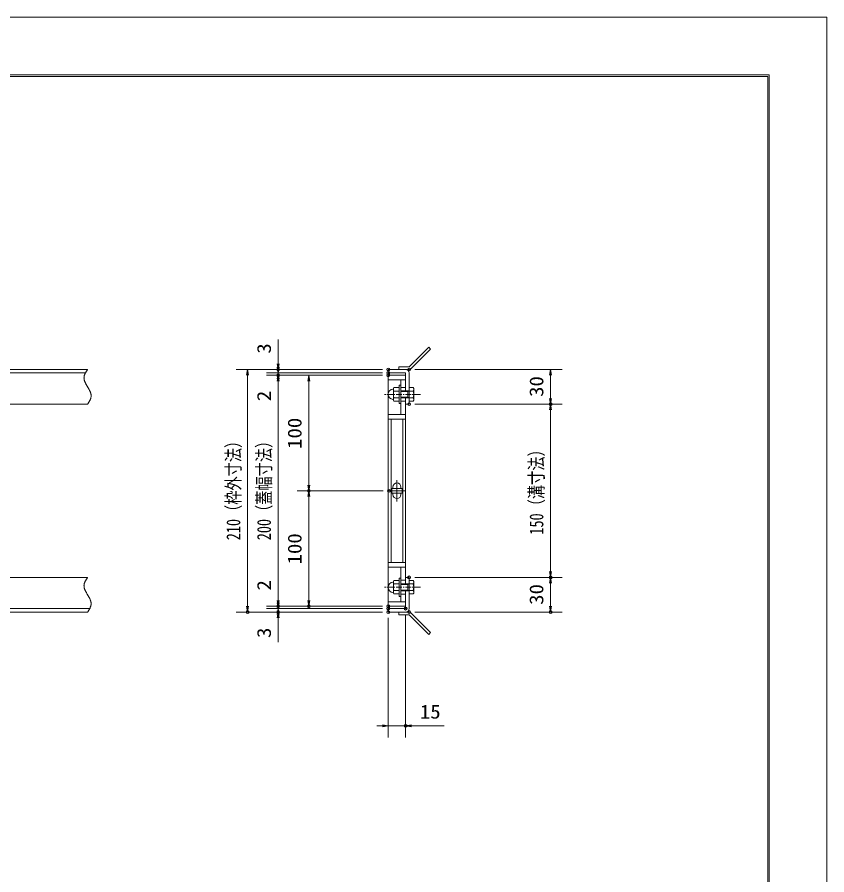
# Model space of a CAD drawing. Units: millimetres, scale not verified. Extents: x -1050 to 1050, y -742 to 742.
# Drawn here: x 349 to 1050, y 0 to 742 of the extents above; entities that cross this region are included whole.
import ezdxf
from ezdxf.enums import TextEntityAlignment as Align

# ---------------------------------------------------------------- set-up
doc = ezdxf.new("R2010")
doc.units = ezdxf.units.MM
doc.header["$LTSCALE"] = 5
doc.header["$PDMODE"] = 32
doc.header["$PDSIZE"] = 2.5
doc.linetypes.add('CHAIN1', pattern=[8, 5, -1, 1, -1])
doc.linetypes.add('DOUBLE_CHAIN1', pattern=[8.8, 5, -1, 0.6, -0.6, 0.6, -1])
for name, color, linetype, lineweight in [('0-0_7-図\u3000枠', 4, 'Continuous', 9), ('0-1_寸法注釈', 2, 'Continuous', 9), ('0-2_0', 2, 'Continuous', 9), ('0-3_DEFPOINTS', 134, 'Continuous', 9), ('0-4_枠', 7, 'Continuous', 9), ('0-5_蓋', 5, 'Continuous', 9), ('0-6_中心線', 6, 'CHAIN1', 9), ('0-7_想像線', 134, 'DOUBLE_CHAIN1', 9), ('0-9_締付部品', 7, 'Continuous', 9), ('0-A_アンカー', 7, 'Continuous', 9)]:
    doc.layers.add(name, color=color, linetype=linetype, lineweight=lineweight)
doc.styles.add('ＭＳ ゴシック', font='')
doc.styles.get('ＭＳ ゴシック').set_extended_font_data('MS Gothic')

# ---------------------------------------------------------------- blocks, each defined once
blk = doc.blocks.new('_OPEN')
at = {"layer": '0-2_0'}
blk.add_line((0, 0), (-5, 0), dxfattribs=at)
blk.add_lwpolyline([(-5, 0.833), (0, 0), (-5, -0.833)], dxfattribs=at)
blk = doc.blocks.new('A$C6EB770D1')
at = {"layer": '0-A_アンカー'}
for p, q in [((130.257, 96.52), (45.237, 11.5)), ((138.388, 88.388), (53.368, 3.368)), ((138.388, 88.388), (130.257, 96.52)), ((0, 11.5), (45.237, 11.5)), ((0, 11.5), (0, 0)), ((0, 0), (45.237, 0))]:
    blk.add_line(p, q, dxfattribs=at)
blk.add_arc((45.237, 11.5), 11.5, 270, 315, dxfattribs=at)
blk = doc.blocks.new('A$C7F9B46CE')
at = {"layer": '0-9_締付部品'}
for p, q in [((67.57, 80), (67.57, 0)), ((75.57, 80), (67.57, 80)), ((75.57, 80), (75.57, 0)), ((44.8, 68.87), (42.57, 65)), ((42.57, 14.95), (42.57, 65)), ((67.57, 68.91), (44.8, 68.91)), ((67.57, 54.43), (44.8, 54.43)), ((67.57, 11.09), (67.57, 68.87)), ((75.57, 55), (110.57, 55)), ((105.89, 52.29), (75.57, 52.29)), ((105.89, 55), (105.89, 25)), ((110.57, 55), (105.89, 52.29)), ((110.57, 11.09), (110.57, 68.87)), ((110.57, 68.87), (128.34, 68.87)), ((110.57, 54.43), (128.34, 54.43)), ((128.34, 68.87), (130.57, 65)), ((130.57, 14.95), (130.57, 65)), ((44.8, 11.09), (42.57, 14.95)), ((67.57, 11.09), (44.8, 11.09)), ((67.57, 25.52), (44.82, 25.52)), ((75.57, 0), (67.57, 0)), ((105.89, 27.7), (75.57, 27.7)), ((75.57, 25), (110.57, 25)), ((110.57, 25), (105.89, 27.7)), ((110.57, 25.52), (128.32, 25.52)), ((110.57, 11.09), (128.34, 11.09)), ((128.34, 11.09), (130.57, 14.95))]:
    blk.add_line(p, q, dxfattribs=at)
at = {"layer": '0-9_締付部品', "color": 6, "linetype": 'CHAIN1'}
blk.add_line((159.63, 40), (0, 40), dxfattribs=at)
at = {"layer": '0-9_締付部品'}
for centre, radius, start, end in [((42.57, 40.32), 22.5, 93.58332, 266.41668), ((41.07, 64.27), 1.5, 273.58332, 0), ((55.31, 61.71), 12.74, 180.25748, 214.55301), ((90.34, 40), 47.77, 162.41141, 197.6472), ((117.83, 61.71), 12.74, 325.44699, 359.74252), ((82.81, 40), 47.77, 342.3528, 17.58859), ((41.07, 16.36), 1.5, 0, 86.41668), ((55.31, 18.29), 12.74, 145.44699, 179.74252), ((117.83, 18.29), 12.74, 0.25748, 34.55301)]:
    blk.add_arc(centre, radius, start, end, dxfattribs=at)

msp = doc.modelspace()

# ---------------------------------------------------------------- linework, layer by layer
at = {"layer": '0-0_7-図\u3000枠'}
for p in [(-973.75, 691.25), (998.75, -691.25)]:
    msp.add_line(p, (998.75, 691.25), dxfattribs=at)
msp.add_lwpolyline([(-975, 692.5), (1000, 692.5), (1000, -692.5)], dxfattribs=at)
at = {"layer": '0-1_寸法注釈'}
for p, q in [((574.681, 442.475), (574.681, 463.588)), ((574.681, 439.475), (574.681, 444.475)), ((665.063, 437.475), (538.149, 437.475)), ((548.149, 432.475), (548.149, 232.475)), ((665.063, 437.475), (564.681, 437.475)), ((665.063, 434.475), (564.681, 434.475)), ((665.063, 434.475), (564.681, 434.475)), ((665.063, 432.475), (564.681, 432.475)), ((665.063, 432.475), (564.681, 432.475)), ((574.681, 434.475), (574.681, 437.475)), ((574.681, 434.475), (574.681, 432.475)), ((665.063, 432.475), (591.213, 432.475)), ((693.11, 437.475), (820.677, 437.475)), ((810.677, 432.475), (810.677, 412.475)), ((574.681, 429.475), (574.681, 424.475)), ((574.681, 427.475), (574.681, 237.475)), ((574.681, 427.475), (574.681, 406.362)), ((601.213, 427.475), (601.213, 337.475)), ((693.11, 407.475), (820.677, 407.475)), ((693.11, 407.475), (820.677, 407.475)), ((810.677, 402.475), (810.677, 262.475)), ((665.753, 332.475), (591.213, 332.475)), ((665.753, 332.475), (591.213, 332.475)), ((601.213, 327.475), (601.213, 237.475)), ((574.681, 237.475), (574.681, 258.588)), ((693.063, 257.475), (820.677, 257.475)), ((693.063, 257.475), (820.677, 257.475)), ((810.677, 252.475), (810.677, 232.475)), ((574.681, 235.475), (574.681, 240.475)), ((665.063, 232.475), (564.681, 232.475)), ((665.063, 232.475), (564.681, 232.475)), ((665.063, 230.475), (564.681, 230.475)), ((665.063, 230.475), (564.681, 230.475)), ((574.681, 230.475), (574.681, 232.475)), ((574.681, 230.475), (574.681, 227.475)), ((665.063, 232.475), (591.213, 232.475)), ((665.063, 227.475), (538.149, 227.475)), ((665.063, 227.475), (564.681, 227.475)), ((574.681, 225.475), (574.681, 220.475)), ((685.063, 225.475), (685.063, 118.953)), ((693.11, 227.475), (820.677, 227.475)), ((574.681, 222.475), (574.681, 201.362)), ((670.063, 222.475), (670.063, 118.953)), ((665.063, 128.953), (660.063, 128.953)), ((670.063, 128.953), (685.063, 128.953)), ((690.063, 128.953), (718.599, 128.953))]:
    msp.add_line(p, q, dxfattribs=at)
at = {"layer": '0-3_DEFPOINTS'}
msp.add_lwpolyline([(-1050, -742.5), (-1050, 742.5), (1050, 742.5), (1050, -742.5)], close=True, dxfattribs=at)
for p in [(574.681, 437.475), (670.063, 437.475), (688.11, 437.475), (574.681, 432.475), (670.063, 434.475), (670.063, 432.475), (670.063, 432.475), (688.11, 407.475), (810.677, 407.475), (601.213, 332.475), (670.753, 332.475), (688.063, 257.475), (810.677, 257.475), (574.681, 232.475), (601.213, 232.475), (670.063, 232.475), (670.063, 232.475), (670.063, 230.475), (670.063, 230.475), (685.063, 230.475), (548.149, 227.475), (574.681, 227.475), (670.063, 227.475), (670.063, 227.475), (688.11, 227.475), (810.677, 227.475), (685.063, 128.953)]:
    msp.add_point(p, dxfattribs=at)
at = {"layer": '0-4_枠'}
for p, q in [((-795.45, 437.475), (409.55, 437.475)), ((-792.45, 434.475), (407.714, 434.475)), ((670.063, 437.475), (685.063, 437.475)), ((685.063, 418.975), (685.063, 434.475)), ((685.063, 407.475), (685.063, 412.975)), ((204.55, 407.475), (409.55, 407.475)), ((204.55, 257.475), (409.55, 257.475)), ((685.063, 257.475), (688.063, 257.475)), ((685.063, 257.475), (685.063, 251.975)), ((688.063, 257.475), (688.063, 230.475)), ((685.063, 245.975), (685.063, 230.475)), ((-792.45, 230.475), (411.386, 230.475)), ((685.063, 230.475), (670.063, 230.475)), ((670.063, 230.475), (670.063, 227.475)), ((-795.45, 227.475), (409.55, 227.475)), ((670.063, 227.475), (685.063, 227.475))]:
    msp.add_line(p, q, dxfattribs=at)
for points in [[(685.063, 434.475), (670.063, 434.475), (670.063, 437.475)], [(685.063, 407.475), (688.063, 407.475), (688.063, 434.475)]]:
    msp.add_lwpolyline(points, dxfattribs=at)
for centre, start, end in [((685.063, 434.475), 0, 90), ((685.063, 230.475), 270, 0)]:
    msp.add_arc(centre, 3, start, end, dxfattribs=at)
at = {"layer": '0-5_蓋'}
for p, q in [((670.063, 432.475), (670.063, 232.475)), ((670.063, 432.475), (685.063, 432.475)), ((685.063, 432.475), (685.063, 421.975)), ((685.063, 428.475), (670.063, 428.475)), ((681.063, 428.475), (681.063, 421.975)), ((681.063, 421.975), (685.063, 421.975)), ((681.063, 409.975), (681.063, 398.475)), ((685.063, 409.975), (681.063, 409.975)), ((685.063, 409.975), (685.063, 254.975)), ((685.063, 398.475), (670.063, 398.475)), ((685.063, 394.475), (670.063, 394.475)), ((672.563, 270.475), (672.563, 394.475)), ((682.563, 270.475), (682.563, 394.475)), ((682.063, 334.475), (673.063, 334.475)), ((673.063, 334.475), (673.063, 330.475)), ((674.063, 335.725), (674.063, 334.475)), ((681.063, 335.725), (681.063, 334.475)), ((682.063, 334.475), (682.063, 330.475)), ((682.063, 330.475), (673.063, 330.475)), ((674.063, 330.475), (674.063, 329.225)), ((681.063, 330.475), (681.063, 329.225)), ((685.063, 270.475), (670.063, 270.475)), ((685.063, 266.475), (670.063, 266.475)), ((681.063, 254.975), (681.063, 266.475)), ((685.063, 254.975), (681.063, 254.975)), ((681.063, 242.975), (685.063, 242.975)), ((681.063, 236.475), (681.063, 242.975)), ((685.063, 232.475), (685.063, 242.975)), ((685.063, 236.475), (670.063, 236.475)), ((670.063, 232.475), (685.063, 232.475))]:
    msp.add_line(p, q, dxfattribs=at)
for centre, start, end in [((677.563, 335.725), 0, 180), ((677.563, 329.225), 180, 0)]:
    msp.add_arc(centre, 3.5, start, end, dxfattribs=at)
at = {"layer": '0-5_蓋', "color": 7}
for p in [(670.063, 432.475), (670.063, 232.475)]:
    msp.add_point(p, dxfattribs=at)
at = {"layer": '0-6_中心線'}
for p, q in [((677.563, 341.775), (677.563, 323.175)), ((684.372, 332.475), (670.753, 332.475))]:
    msp.add_line(p, q, dxfattribs=at)
at = {"layer": '0-7_想像線'}
for points in [[(409.55, 437.475), (409.359, 437.182), (409.169, 436.888), (408.98, 436.595), (408.792, 436.301), (408.608, 436.007), (408.427, 435.714), (408.249, 435.42), (408.076, 435.126), (407.909, 434.831), (407.747, 434.537), (407.592, 434.242), (407.443, 433.947), (407.303, 433.652), (407.171, 433.357), (407.048, 433.061), (406.935, 432.765), (406.832, 432.468), (406.741, 432.172), (406.661, 431.874), (406.593, 431.577), (406.538, 431.279), (406.497, 430.98), (406.47, 430.681), (406.458, 430.381), (406.46, 430.081), (406.476, 429.781), (406.505, 429.48), (406.547, 429.178), (406.601, 428.876), (406.666, 428.574), (406.743, 428.272), (406.829, 427.969), (406.926, 427.665), (407.032, 427.362), (407.147, 427.058), (407.27, 426.753), (407.401, 426.449), (407.538, 426.144), (407.683, 425.839)], [(407.683, 425.839), (407.833, 425.534), (407.989, 425.229), (408.15, 424.923), (408.316, 424.617), (408.485, 424.312), (408.657, 424.006), (408.833, 423.7), (409.01, 423.394), (409.189, 423.087), (409.369, 422.781), (409.55, 422.475)], [(411.417, 419.111), (411.267, 419.416), (411.111, 419.721), (410.95, 420.027), (410.784, 420.333), (410.615, 420.638), (410.443, 420.944), (410.267, 421.25), (410.09, 421.556), (409.911, 421.863), (409.731, 422.169), (409.55, 422.475)], [(409.55, 407.475), (409.741, 407.768), (409.931, 408.062), (410.12, 408.355), (410.308, 408.649), (410.492, 408.943), (410.673, 409.236), (410.851, 409.53), (411.024, 409.824), (411.191, 410.119), (411.353, 410.413), (411.508, 410.708), (411.657, 411.003), (411.797, 411.298), (411.929, 411.593), (412.052, 411.889), (412.165, 412.185), (412.268, 412.481), (412.359, 412.778), (412.439, 413.076), (412.507, 413.373), (412.562, 413.671), (412.603, 413.97), (412.63, 414.269), (412.642, 414.569), (412.64, 414.869), (412.624, 415.169), (412.595, 415.47), (412.553, 415.772), (412.499, 416.074), (412.434, 416.376), (412.357, 416.678), (412.271, 416.981), (412.174, 417.285), (412.068, 417.588), (411.953, 417.892), (411.83, 418.197), (411.699, 418.501), (411.562, 418.806), (411.417, 419.111)], [(409.55, 257.475), (409.359, 257.182), (409.169, 256.888), (408.98, 256.595), (408.792, 256.301), (408.608, 256.007), (408.427, 255.714), (408.249, 255.42), (408.076, 255.126), (407.909, 254.831), (407.747, 254.537), (407.592, 254.242), (407.443, 253.947), (407.303, 253.652), (407.171, 253.357), (407.048, 253.061), (406.935, 252.765), (406.832, 252.468), (406.741, 252.172), (406.661, 251.874), (406.593, 251.577), (406.538, 251.279), (406.497, 250.98), (406.47, 250.681), (406.458, 250.381), (406.46, 250.081), (406.476, 249.781), (406.505, 249.48), (406.547, 249.178), (406.601, 248.876), (406.666, 248.574), (406.743, 248.272), (406.829, 247.969), (406.926, 247.665), (407.032, 247.362), (407.147, 247.058), (407.27, 246.753), (407.401, 246.449), (407.538, 246.144), (407.683, 245.839)], [(407.683, 245.839), (407.833, 245.534), (407.989, 245.229), (408.15, 244.923), (408.316, 244.617), (408.485, 244.312), (408.657, 244.006), (408.833, 243.7), (409.01, 243.394), (409.189, 243.087), (409.369, 242.781), (409.55, 242.475)], [(411.417, 239.111), (411.267, 239.416), (411.111, 239.721), (410.95, 240.027), (410.784, 240.333), (410.615, 240.638), (410.443, 240.944), (410.267, 241.25), (410.09, 241.556), (409.911, 241.863), (409.731, 242.169), (409.55, 242.475)], [(409.55, 227.475), (409.741, 227.768), (409.931, 228.062), (410.12, 228.355), (410.308, 228.649), (410.492, 228.943), (410.673, 229.236), (410.851, 229.53), (411.024, 229.824), (411.191, 230.119), (411.353, 230.413), (411.508, 230.708), (411.657, 231.003), (411.797, 231.298), (411.929, 231.593), (412.052, 231.889), (412.165, 232.185), (412.268, 232.481), (412.359, 232.778), (412.439, 233.076), (412.507, 233.373), (412.562, 233.671), (412.603, 233.97), (412.63, 234.269), (412.642, 234.569), (412.64, 234.869), (412.624, 235.169), (412.595, 235.47), (412.553, 235.772), (412.499, 236.074), (412.434, 236.376), (412.357, 236.678), (412.271, 236.981), (412.174, 237.285), (412.068, 237.588), (411.953, 237.892), (411.83, 238.197), (411.699, 238.501), (411.562, 238.806), (411.417, 239.111)]]:
    msp.add_lwpolyline(points, dxfattribs=at)

# ---------------------------------------------------------------- block references
at = {"layer": '0-1_寸法注釈'}
for p, rotation in [((574.681, 437.475), 270), ((574.681, 434.475), 270), ((548.149, 437.475), 90), ((574.681, 434.475), 90), ((574.681, 432.475), 90), ((574.681, 432.475), 90), ((601.213, 432.475), 90), ((810.677, 437.475), 90), ((810.677, 407.475), 270), ((810.677, 407.475), 90), ((601.213, 332.475), 270), ((601.213, 332.475), 90), ((810.677, 257.475), 270), ((810.677, 257.475), 90), ((548.149, 227.475), 270), ((574.681, 232.475), 270), ((574.681, 232.475), 270), ((574.681, 230.475), 270), ((574.681, 230.475), 90), ((601.213, 232.475), 270), ((810.677, 227.475), 270), ((574.681, 227.475), 90), ((685.063, 128.953), 180)]:
    msp.add_blockref('_OPEN', p, dxfattribs=dict(at, rotation=rotation))
msp.add_blockref('_OPEN', (670.063, 128.953), dxfattribs=at)
at = {"layer": '0-7_想像線', "xscale": 0.2, "yscale": 0.2}
msp.add_blockref('A$C7F9B46CE', (665.948, 407.975), dxfattribs=at)
at = {"layer": '0-7_想像線', "xscale": -0.2, "yscale": 0.2, "rotation": 180}
msp.add_blockref('A$C7F9B46CE', (665.948, 256.975), dxfattribs=at)
at = {"layer": '0-A_アンカー', "xscale": 0.2, "yscale": 0.2}
msp.add_blockref('A$C6EB770D1', (679.063, 437.475), dxfattribs=at)
at = {"layer": '0-A_アンカー', "xscale": -0.2, "yscale": 0.2, "rotation": 180}
msp.add_blockref('A$C6EB770D1', (679.063, 227.475), dxfattribs=at)

# ---------------------------------------------------------------- texts
at = {"layer": '0-1_寸法注釈', "color": 7, "style": 'ＭＳ ゴシック'}
for s, height, width, p in [('3', 12.02, 1.1, (571.994, 451.165)), ('30', 12.02, 1.1, (807.99, 413.742)), ('2', 12.02, 1.1, (571.994, 410.052)), ('100', 12.02, 1.1, (598.526, 368.72)), ('210（枠外寸法）', 12.02, 0.75, (545.462, 289.682)), ('200（蓋幅寸法）', 12.02, 0.75, (571.994, 289.682)), ('150（溝寸法）', 12.03, 0.75, (807.99, 294.529)), ('100', 12.02, 1.1, (598.526, 268.72)), ('2', 12.02, 1.1, (571.994, 246.165)), ('30', 12.02, 1.1, (807.99, 233.742)), ('3', 12.02, 1.1, (571.994, 205.052))]:
    msp.add_text(s, height=height, rotation=90, dxfattribs=dict(at, width=width)).set_placement(p, align=Align.BOTTOM_LEFT)
at = {"layer": '0-1_寸法注釈', "color": 7, "style": 'ＭＳ ゴシック', "width": 1.1}
msp.add_text('15', height=12.02, dxfattribs=at).set_placement((697.443, 131.64), align=Align.BOTTOM_LEFT)

doc.saveas('drawing.dxf')
